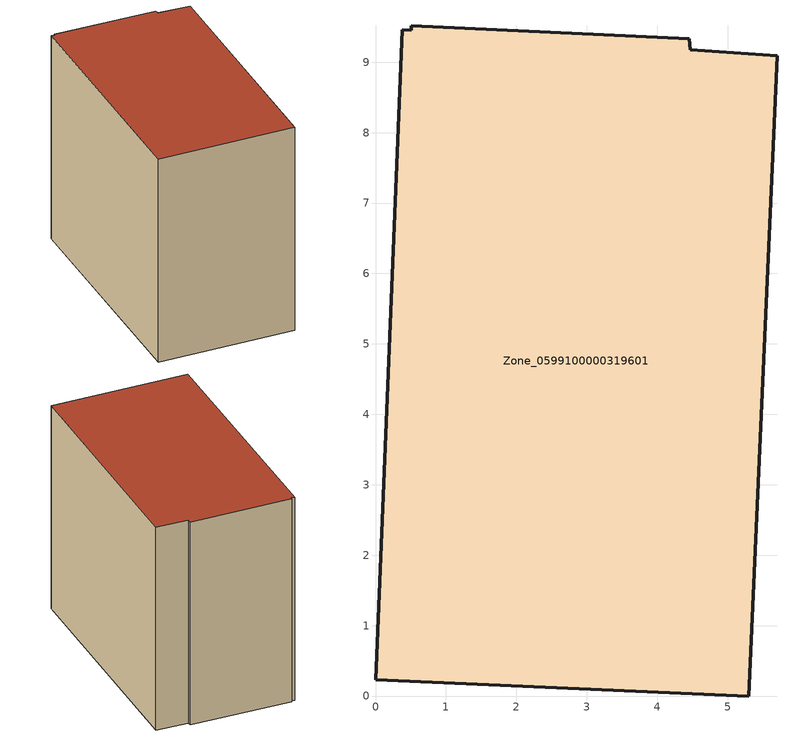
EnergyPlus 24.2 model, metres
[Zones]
Zone_0599100000319601
 floor ground (C_G): 5.3,0 0,0.23 0.38,9.46 0.51,9.46 0.51,9.52 4.46,9.33 4.47,9.18 5.7,9.09 z0
 wall outside (C_F): 0,0.23 5.3,0 5.7,9.09 4.47,9.18 4.46,9.33 0.51,9.52 0.51,9.46 0.38,9.46 0,0.23 z0:8.43
 roof outside (C_R): 5.7,9.09 4.47,9.18 4.46,9.33 0.51,9.52 0.51,9.46 0.38,9.46 0,0.23 5.3,0 z8.43
[BUILDING]
Pand.0599100000319601: North Axis=0; Terrain=City; Loads Convergence Tolerance Value=0.04; Temperature Convergence Tolerance Value=0.4; Solar Distribution=FullExterior; Maximum Number of Warmup Days=25; Minimum Number of Warmup Days=1
[Site:Location]
Rotterdam.The.Hague.AP_ZH_NLD Design_Conditions: Latitude=51.96; Longitude=4.45; Time Zone=1; Elevation=-4.5
[SITE:GROUNDTEMPERATURE:BUILDINGSURFACE]
18, 18, 18, 18, 18, 18, 18, 18, 18, 18, 18, 18
[MATERIAL] Thermal Absorptance=0.9; Solar Absorptance=0.7; Visible Absorptance=0.7
Name | Roughness | Thickness | Conductivity | Density | Specific Heat
G.TI.1975-1991 | MediumSmooth | 0.15 | 0.288461 | 540 | 1210
F.TI.1975-1991 | Rough | 0.3 | 0.230769 | 1920 | 840
R.TI.1975-1991 | MediumRough | 0.2 | 0.153846 | 1500 | 1000
[CONSTRUCTION]
C_G: G.TI.1975-1991
C_F: F.TI.1975-1991
C_R: R.TI.1975-1991
[ZONE]
Zone_0599100000319601: Type=1; Multiplier=1; Ceiling Height=Autocalculate; Volume=Autocalculate; Floor Area=autocalculate; Part of Total Floor Area=Yes
[ZONEINFILTRATION:DESIGNFLOWRATE]
Infil_Zone_0599100000319601: Zone or ZoneList or Space or SpaceList=Zone_0599100000319601; Schedule=AlwaysOn; Design Flow Rate Calculation Method=Flow/Area; Flow Rate per Floor Area=0.003; Constant Term Coefficient=1; Temperature Term Coefficient=0; Velocity Term Coefficient=0; Velocity Squared Term Coefficient=0
[HVACTEMPLATE:ZONE:IDEALLOADSAIRSYSTEM]
Zone_0599100000319601: Maximum Heating Supply Air Temperature=50; Minimum Cooling Supply Air Temperature=13; Maximum Heating Supply Air Humidity Ratio=0.0156; Minimum Cooling Supply Air Humidity Ratio=0.0077; Heating Limit=NoLimit; Cooling Limit=NoLimit; Dehumidification Control Type=ConstantSensibleHeatRatio; Cooling Sensible Heat Ratio=0.7; Dehumidification Setpoint=60; Humidification Control Type=None; Humidification Setpoint=30; Outdoor Air Method=None; Outdoor Air Flow Rate per Person=0.00944; Outdoor Air Flow Rate per Zone Floor Area=0; Outdoor Air Flow Rate per Zone=0; Demand Controlled Ventilation Type=None; Outdoor Air Economizer Type=NoEconomizer; Heat Recovery Type=None; Sensible Heat Recovery Effectiveness=0.7; Latent Heat Recovery Effectiveness=0.65
[ZONECONTROL:THERMOSTAT]
ThermostatControl_Zone_0599100000319601: Zone or ZoneList=Zone_0599100000319601; Control Type Schedule=DualSetpointControlType; Control 1=Thermostat_Zone_0599100000319601; Temperature Difference Between Cutout And Setpoint=0
[THERMOSTATSETPOINT:DUALSETPOINT]
Thermostat_Zone_0599100000319601: Heating Setpoint Temperature Schedule=HeatingSetpoint_Zone_0599100000319601; Cooling Setpoint Temperature Schedule=CoolingSetpoint_Zone_0599100000319601
[SCHEDULE:COMPACT]
HeatingSetpoint_Zone_0599100000319601: Through: 12/31, For: AllDays, Until: 24:00, 21
CoolingSetpoint_Zone_0599100000319601: Through: 12/31, For: AllDays, Until: 24:00, 24
DualSetpointControlType: Through: 12/31, For: AllDays, Until: 24:00, 4
AlwaysOn: Through: 12/31, For: AllDays, Until: 24:00, 1
